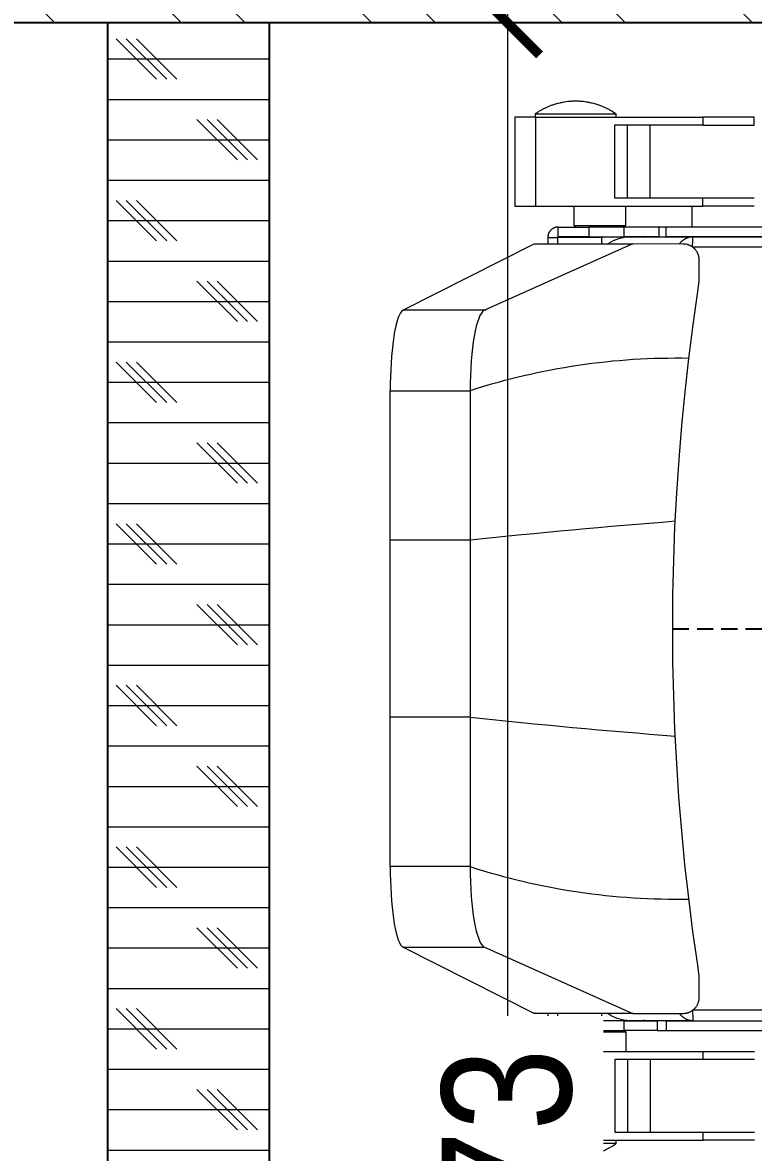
# Model space of a CAD drawing. Extents: x 8916 to 22657, y -1037022 to -1027677.
# Drawn here: x 14592 to 15044, y -1029238 to -1028539 of the extents above; entities that cross this region are included whole.
import ezdxf
from ezdxf.lldxf.tags import DXFTag

# ---------------------------------------------------------------- set-up
doc = ezdxf.new("R2010")
doc.units = 0
doc.header["$LTSCALE"] = 40
doc.header["$MEASUREMENT"] = 0
doc.header["$PDMODE"] = 3
doc.linetypes.add('HIDDEN', pattern=[0.375, 0.25, -0.125])
for name, color, linetype, lineweight in [('dimensions', 149, 'Continuous', 5), ('IM-ANNO-HATCH', 8, 'Continuous', 5), ('LENS_FURNITURE', 13, 'Continuous', 9), ('LENS_HATCH_WALL', 251, 'Continuous', 5), ('LENS_PARTITION', 21, 'Continuous', 25)]:
    doc.layers.add(name, color=color, linetype=linetype, lineweight=lineweight)
doc.layers.add('wall', color=5, linetype='Continuous')
doc.styles.get("Standard").update_dxf_attribs({"font": 'ARIALN.TTF'})
tags = doc.linetypes.add('DASHED2', pattern=[0.375, 0.25, -0.125]).pattern_tags.tags
tags[6:7] = [DXFTag(74, 4), DXFTag(75, 0), DXFTag(340, '0'), DXFTag(46, 1.0), DXFTag(50, 0.0), DXFTag(44, 0.0), DXFTag(45, 0.0)]
tags[4:5] = [DXFTag(74, 4), DXFTag(75, 0), DXFTag(340, '0'), DXFTag(46, 1.0), DXFTag(50, 0.0), DXFTag(44, 0.0), DXFTag(45, 0.0)]
doc.dimstyles.new('Working', dxfattribs={"dimscale": 0.8, "dimtxt": 100, "dimasz": 50, "dimexe": 50, "dimexo": 50, "dimgap": 0, "dimtad": 0, "dimdec": 0, "dimzin": 0, "dimdsep": 46, "dimtxsty": 'Standard', "dimblk": 'ARCHTICK', "dimcen": 0, "dimdle": 50, "dimclrd": 250, "dimclre": 8, "dimclrt": 7, "dimadec": 0, "dimazin": 0, "dimtfac": 1, "dimtdec": 0, "dimtofl": 0, "dimtmove": 1, "dimatfit": 3, "dimfxl": 3, "dimtolj": 1, "dimlwd": 5, "dimlwe": 0, "dimarcsym": 0})

# ---------------------------------------------------------------- blocks, each defined once
blk = doc.blocks.new('sfeqwef')
at = {"layer": 'IM-ANNO-HATCH'}
h = blk.add_hatch(dxfattribs=at)
h.set_pattern_fill('CORK', color=256, scale=199.9999999999999, angle=89.99999999999999)
h.set_pattern_definition([(90, (1028288.72895679, 9275.387857678), (-25, 8.6e-15), []), (224.9999999999999, (1028301.22895679, 9287.887857677999), (49.99999991609838, -49.99999991609843), [35.35533919999999, -35.35533919999999]), (224.9999999999999, (1028301.22895679, 9294.137857678), (49.99999991609838, -49.99999991609843), [35.35533919999999, -35.35533919999999]), (224.9999999999999, (1028301.22895679, 9300.387857678), (49.99999991609838, -49.99999991609843), [35.35533919999999, -35.35533919999999])])
h.paths.add_polyline_path([(-1723, -5368.999999999998), (-250, -5368.999999999998), (-250, -5468.999999999998), (-1723, -5468.999999999998)])
at = {"layer": 'LENS_HATCH_WALL', "ltscale": 12}
h = blk.add_hatch(dxfattribs=at)
h.set_pattern_fill('ANSI32', color=256, scale=222, style=0)
h.set_pattern_definition([(44.99999999999999, (-26297894.81729468, 1620009.821466953), (-58.86663953378008, 58.86663953378008), []), (44.99999999999999, (-26297855.57286839, 1620009.821466953), (-58.86663953378008, 58.86663953378008), [])])
h.paths.add_polyline_path([(0, -12780), (0, -11249), (-250, -11249), (-250, -12530), (-8233, -12530.00000000001), (-8233, -12780.00000000002)])
h.paths.add_polyline_path([(-453, -11018), (-453, -10867.99999999999), (-1823, -10867.99999999999), (-1823, -11089.99999999999), (-1673, -11089.99999999999), (-1673, -11018)])
h.paths.add_polyline_path([(-1673, -11771), (-1673, -11089.99999999999), (-1823, -11089.99999999999), (-1823, -11771)])
h.paths.add_polyline_path([(0, -10609), (0, -8548), (-250, -8548), (-250, -10609)])
h.paths.add_polyline_path([(0, -8321.999999999998), (0, -469), (-250, -469), (-250, -6707), (-250, -8321.999999999998)])
h.paths.add_polyline_path([(-471, -250), (-471, 0), (-4033, 0), (-4033, -250.0000000000073)])
h.paths.add_polyline_path([(-4683, -250.0000000000073), (-4683, -7.276e-12), (-7574, -7.276e-12), (-7574, -250.0000000000073)])
h.paths.add_polyline_path([(-8083, -2517), (-8083, -469), (-8233, -469), (-8233, -2517)])
at = {"layer": 'LENS_PARTITION'}
blk.add_lwpolyline([(-1723, -5368.999999999998), (-250, -5368.999999999998), (-250, -5468.999999999998), (-1723, -5468.999999999998)], close=True, dxfattribs=at)
at = {"layer": 'wall', "color": 1}
blk.add_line((-250, -469), (-250, -6707), dxfattribs=at)
blk = doc.blocks.new('chr')
at = {"layer": 'Defpoints', "linetype": 'HIDDEN'}
blk.add_line((0, 205.7260339055501), (0, -205.7260339055793), dxfattribs=at)
at = {"layer": 'LENS_FURNITURE'}
for points in [[(-147.1943452823907, 331.1256455461553), (-147.1943452823907, 380.5769559177861), (-151.5496397707611, 380.5495641275193), (-155.868411893025, 380.4491275675246), (-160.1324005834758, 380.2847768315114), (-164.2868219334632, 380.0565119194216), (-168.3225455321371, 379.7643328331469), (-172.1939183576032, 379.417370168172), (-175.8644182831049, 379.0064933290123), (-179.324914181605, 378.5499635048618), (-182.5480148121714, 378.0386501038447), (-185.4880669172853, 377.4725531241856), (-188.1450704988092, 376.8790643542597), (-190.491633602418, 376.2399226048728), (-192.5003649890422, 375.56425846598), (-194.1712641799822, 374.8612025405455), (-195.4860701132566, 374.1398854184954), (-196.4265212463215, 373.4003071072802), (-197.001748945564, 372.6515981986886), (-197.001748945564, 322.3967953379324)], [(-147.1943452823907, 380.5769559177861), (147.2308676522225, 380.5769559177861)], [(-54.76060680858791, 331.1256455461553), (-54.76060680858791, 380.5769559177861)], [(54.79712917841971, 331.1256455461553), (54.79712917841971, 380.5769559177861)], [(197.0474022049457, 322.3967953379324), (197.0474022049457, 372.6515981986886), (196.4721745047718, 373.4003071072802), (195.531722895801, 374.1398854184954), (194.2169169615954, 374.8612025405455), (192.546018009074, 375.56425846598), (190.5372868617996, 376.2399226048728), (188.1907232813537, 376.8790643542597), (185.5337199382484, 377.4725531241856), (182.5936678322032, 378.0386501038447), (179.3705674409866, 378.5499635048618), (175.9100713040679, 379.0064933290123), (172.2304407265037, 379.417370168172), (168.3681985521689, 379.7643328331469), (164.3324747160077, 380.0565119194216), (160.1780536044389, 380.2847768315114), (155.9140649139881, 380.4491275675246), (151.5952930301428, 380.5495641275193), (147.2308676522225, 380.5769559177861), (147.2308676522225, 331.1256455461553)], [(147.2308676522225, 331.1256455461553), (-147.1943452823907, 331.1256455461553)], [(-237.7881233915687, 231.2460509821831), (-197.001748945564, 322.3967953379324)], [(196.9560961686075, 321.200687206263), (197.0108795994893, 321.6754782196076), (197.0291409026831, 321.9220043245877)], [(197.0474022049457, 322.3967953379324), (237.8246457614005, 231.2460509821831)], [(-261.5002822503448, 290.2023122571991), (-261.5002822503448, 303.1951510048821), (-316.4938646722585, 303.1951510048821), (-316.4938646722585, 290.2023122571991), (-261.5002822503448, 290.2023122571991), (-261.5002822503448, 187.0174417796661)], [(316.4938649134711, 290.3940547816455), (316.4938649134711, 303.3868935330538), (261.500282490626, 303.3868935330538), (261.500282490626, 290.3940547816455), (316.4938649134711, 290.3940547816455), (316.4938649134711, 187.2091843059752)], [(-316.4938646722585, 290.6953644652968), (-318.4934651684016, 290.6953644652968), (-318.7856443449855, 290.2753570306231), (-319.0686928685754, 289.8553495922243), (-319.3426107419655, 289.435342155688), (-319.8904467262328, 288.5770660897542), (-320.1461032964289, 288.1387974603276), (-320.4108905177563, 287.700528830901), (-320.9039425933734, 286.8239915720769), (-321.1504689883441, 286.3765923452738), (-321.3878642562777, 285.9291931203334), (-321.6161293489859, 285.4817938935303), (-321.8443942032755, 285.0252640693507), (-322.2826628480107, 284.1122044266085), (-322.492666637525, 283.6465440087486), (-322.702670189552, 283.1900141845981), (-322.9035435663536, 282.7243537649047), (-323.0952860536054, 282.2495627496973), (-323.2870283024386, 281.7839023318665), (-323.4696403760463, 281.3091113166592), (-323.816602983512, 280.3595292862446), (-323.9900844059885, 279.8756076736609)], [(-323.9900844059885, 251.5068445048528), (-323.816602983512, 251.0320534896455), (-323.6431217994541, 250.5481318770617), (-323.4696403760463, 250.0824714592309), (-323.2870283024386, 249.6076804421609), (-323.0952860536054, 249.1328894269536), (-322.9035435663536, 248.6672290072602), (-322.702670189552, 248.2015685894294), (-322.492666637525, 247.7359081697359), (-322.2826628480107, 247.279378347419), (-321.8443942032755, 246.3663187028142), (-321.6161293489859, 245.9097888804972), (-321.3878642562777, 245.4623896555568), (-321.1504689883441, 245.0149904287536), (-320.6574166752398, 244.1201919770101), (-320.4108905177563, 243.6819233475835), (-320.1461032964289, 243.2436547163234), (-319.8904467262328, 242.8145166842733), (-319.3426107419655, 241.9562406183104), (-319.0686928685754, 241.5362331817742), (-318.7856443449855, 241.1070951478905), (-318.4934651684016, 240.6962183068681), (-316.4938646722585, 240.6962183068681)], [(-318.4934651684016, 240.6962183068681), (-318.4934651684016, 290.6953644652968)], [(-316.4938646722585, 290.2023122571991), (-316.4938646722585, 187.0174417796661)], [(-237.9707354661077, 230.1686405996734), (-237.9707354661077, 230.4151667065162), (-237.9707354661077, 290.9418905702769), (-237.9707354661077, 291.0423271302425), (-237.9616045765579, 291.1427636920707), (-237.943343273364, 291.2432002520654), (-237.9250824470073, 291.3345062183798), (-237.8976904936135, 291.4258121809981), (-237.8611681256443, 291.5262487428263), (-237.8246457595378, 291.6175547091407), (-237.7881233915687, 291.699730076245)], [(238.0163882486522, 230.1686405996734), (238.0163882486522, 230.4151667065162), (238.0163882486522, 290.9418905702769), (238.0163882486522, 291.0423271302425), (238.0072578350082, 291.1427636920707), (237.9889965318144, 291.2432002520654), (237.9707352295518, 291.3345062183798), (237.9433435136452, 291.4258121809981), (237.9068211466074, 291.5262487428263), (237.8702987795696, 291.6175547091407), (237.8246457614005, 291.699730076245)], [(261.500282490626, 290.3940547816455), (261.500282490626, 187.2091843059752)], [(316.4938649134711, 240.8879608331772), (318.4934654096141, 240.8879608331772), (318.7856445852667, 241.2988376741996), (319.0686931088567, 241.7188451107068), (319.6165286172182, 242.5771211766696), (320.1461032982916, 243.4353972426034), (320.6574166771024, 244.3119345014566), (320.9039428345859, 244.7593337282597), (321.1504689911381, 245.1976023576863), (321.3878644965589, 245.6450015844894), (321.6161293517798, 246.1015314068063), (321.8443944435567, 246.5489306317177), (322.063528646715, 247.0054604558973), (322.2826630882919, 247.4711208718654), (322.4926666393876, 247.927650696045), (322.7026704298332, 248.3933111157385), (322.9035433297977, 248.8589715354319), (323.095286055468, 249.3246319532627), (323.2870285427198, 249.79942296847), (323.4696406163275, 250.2650833881635), (323.8166032247245, 251.214665418549), (323.9900844087824, 251.6985870292992), (324.1453045289964, 252.1733780463692), (324.4557447684929, 253.1412212678115), (324.6018344759941, 253.6342734777718), (324.8757521100342, 254.6021167010767), (325.0035807527602, 255.0951689073118), (325.2409760206938, 256.0812733253697), (325.3505433602259, 256.5743255334673), (325.4509798102081, 257.0765083389415), (325.5514164986089, 257.5695605470392), (325.6518529485911, 258.0717433525133), (325.7340283347294, 258.564795560611), (325.8162037208677, 259.0669783642224), (325.962293189019, 260.0713439733081), (326.0901215933263, 261.0757095842564), (326.1357746114954, 261.5778923878679), (326.1905580433086, 262.0892057888559), (326.2636027773842, 263.0935713998333), (326.2909949701279, 263.6048848008213), (326.3183866860345, 264.1070676062954), (326.3366477508098, 264.6183810072835), (326.3457784019411, 265.1205638090323), (326.3549088146537, 265.6318772118829), (326.3549088146537, 266.1340600154945), (326.3457784019411, 266.6453734164825), (326.3366477508098, 267.1475562219566), (326.3183866860345, 267.6588696229737), (326.2909949701279, 268.1610524284188), (326.2636027773842, 268.6723658294359), (326.1905580433086, 269.6767314403842), (326.1357746114954, 270.1880448413722), (326.0901215933263, 270.6902276449837), (325.962293189019, 271.6945932540693), (325.8162037208677, 272.698958863155), (325.7340283347294, 273.2011416686291), (325.6518529485911, 273.6941938767559), (325.4509798102081, 274.6985594877042), (325.3505433602259, 275.1916116958018), (325.2409760206938, 275.6846639020368), (325.0035807527602, 276.6707683200948), (324.8757521100342, 277.1638205281925), (324.7387935314328, 277.6477421407762), (324.6018344759941, 278.1407943488739), (324.4557447684929, 278.6247159614577), (324.1453045289964, 279.5925591829), (323.9900844087824, 280.06735019997), (323.8166032247245, 280.5512718106911), (323.4696406163275, 281.5008538411057), (323.2870285427198, 281.975644856313), (322.9035433297977, 282.9069656938082), (322.7026704298332, 283.3726261135016), (322.2826630882919, 284.3039469510259), (321.8443944435567, 285.2170065975224), (321.6161293517798, 285.6644058224629), (321.3878644965589, 286.1209356447798), (321.1504689911381, 286.5683348697203), (320.9039428345859, 287.0157340965234), (320.6574166771024, 287.4540027277835), (320.1461032982916, 288.3305399866367), (319.8813160769641, 288.7596780186868), (319.6165286172182, 289.1979466499761), (319.3426109822467, 289.6179540846206), (319.0686931088567, 290.0470921166707), (318.7856445852667, 290.4670995550696), (318.4934654096141, 290.8871069916058), (316.4938649134711, 290.8871069916058)], [(318.4934654096141, 290.8871069916058), (318.4934654096141, 240.8879608331772)], [(-237.9707354661077, 277.1729511237063), (-241.9973281733692, 277.1729511237063), (-241.9973281733692, 283.0804470272269), (-242.1890708990395, 283.0804470272269), (-242.572555873543, 283.0621858343365), (-242.7642983607948, 283.0439246414462), (-242.9560410864651, 283.016532853042), (-243.1386529225856, 282.9891410627752), (-243.3303954098374, 282.9526186751318), (-243.5130072459578, 282.9160962912137), (-243.7047497322783, 282.8704433080275), (-244.0699736420065, 282.7608761506854), (-244.2434548269957, 282.6969619765005), (-244.4260669015348, 282.6239172049099), (-244.7730295080692, 282.4778276617871), (-244.946510931477, 282.3956522928201), (-245.1199921155348, 282.304346330231), (-245.2843428868801, 282.2130403639167), (-245.6130444295705, 282.0121672420937), (-245.7682645497844, 281.9026000847225), (-245.9234849084169, 281.7839023318665), (-246.0695743765682, 281.6743351744953), (-246.2247944967821, 281.5465068224002), (-246.3617535531521, 281.4186784740014), (-246.5078430213034, 281.2908501237689), (-246.6448018383235, 281.1630217716447), (-246.7726300042123, 281.0169322285219), (-246.9004586469382, 280.8799732846091), (-247.028286812827, 280.7338837396237), (-247.1469848044216, 280.5877941964718), (-247.3661190066486, 280.2773539173068), (-247.4756861086935, 280.1130031812645), (-247.5761225586757, 279.9577830407361), (-247.6765592470765, 279.7843017092091), (-247.7678650459274, 279.6199509731668), (-247.9322160556912, 279.2729883082211), (-248.0783055238426, 278.9260256413836), (-248.2061336897313, 278.5608017835184), (-248.2609175983816, 278.3781898564775), (-248.3065706174821, 278.1955779275449), (-248.3522233972326, 278.0038354012358), (-248.3887457642704, 277.8212234723032), (-248.416137480177, 277.6294809478859), (-248.4435294345021, 277.4468690189533), (-248.4709211494774, 277.2551264926442), (-248.48005180154, 277.0633839663351), (-248.4983128663152, 276.871641440026), (-248.4983128663152, 276.6798989156086)], [(-237.9707354661077, 283.0804470272269), (-241.9973281733692, 283.0804470272269)], [(248.4983131065965, 276.6798989156086), (248.4709211522713, 277.2551264926442), (248.4435294363648, 277.4468690189533), (248.4161377204582, 277.6294809478859), (248.3887460045516, 277.8212234723032), (248.3522233990953, 278.0038354012358), (248.3065703809261, 278.1955779275449), (248.1422196086496, 278.743413712451), (248.0783055257052, 278.9260256413836), (247.9322160575539, 279.2729883082211), (247.8500406723469, 279.4464696397481), (247.758734873496, 279.6199509731668), (247.6674288362265, 279.7843017092091), (247.5761227989569, 279.9577830407361), (247.4756861105561, 280.1130031812645), (247.3661192469299, 280.2773539173068), (247.1469845678657, 280.5877941964718), (247.0282870531082, 280.7338837396237), (246.9004586488008, 280.8799732846091), (246.7726302444935, 281.0169322285219), (246.6448020786047, 281.1630217716447), (246.5078430231661, 281.2908501237689), (246.0695743784309, 281.6743351744953), (245.9234846718609, 281.7839023318665), (245.7682647900656, 281.9026000847225), (245.6130444314331, 282.0121672420937), (245.2843431271613, 282.2130403639167), (245.119992355816, 282.304346330231), (244.9465109333396, 282.3956522928201), (244.7730297483504, 282.4778276617871), (244.426067141816, 282.6239172049099), (244.243455067277, 282.6969619765005), (244.0699736438692, 282.7608761506854), (243.8873615702614, 282.8156597312191), (243.6956193214282, 282.8704433080275), (243.5130072478205, 282.9160962912137), (243.3303954117, 282.9526186751318), (243.1386529244483, 282.9891410627752), (242.9469104371965, 283.016532853042), (242.7642983626574, 283.0439246414462), (242.5725558754057, 283.0621858343365), (242.1890709009022, 283.0804470272269), (241.9973284136504, 283.0804470272269), (241.9973284136504, 277.1729511237063), (238.0163882486522, 277.1729511237063)], [(241.9973284136504, 283.0804470272269), (238.0163882486522, 283.0804470272269)], [(-242.4995111394673, 257.6517359141144), (-242.4995111394673, 276.6798989156086), (-248.4983128663152, 276.6798989156086), (-248.4983128663152, 257.6517359141144)], [(-242.4995111394673, 249.288109567482), (-242.462988534011, 249.4341991106048), (-242.353421671316, 249.5528968653525), (-242.1890708990395, 249.6076804421609), (-241.9973281733692, 249.6076804421609), (-241.9973281733692, 277.1729511237063), (-242.0521118436009, 277.1729511237063), (-242.0977648627013, 277.1638205281925), (-242.1525482935831, 277.1455593353021), (-242.2438543308526, 277.1090369495214), (-242.289507349953, 277.0816451610881), (-242.3351603681222, 277.0451227734447), (-242.3716824967414, 277.008600387664), (-242.3990746894851, 276.9720780018833), (-242.4538581203669, 276.8807720374316), (-242.4721194235608, 276.8351190561079), (-242.4903804883361, 276.7803354774369), (-242.4995111394673, 276.7346824961423), (-242.4995111394673, 276.6798989156086)], [(242.49951114133, 249.2972401629959), (242.4355970583856, 249.461590899009), (242.3990744529292, 249.5072438821662), (242.3808131497353, 249.5163744777092), (242.3808131497353, 249.5255050731939), (242.2073319656774, 249.6076804421609), (241.9973284136504, 249.6076804421609), (241.9973284136504, 277.1729511237063), (242.0521118454635, 277.1729511237063), (242.097764864564, 277.1638205281925), (242.1525485347956, 277.1455593353021), (242.2438545711338, 277.1090369495214), (242.2895075902343, 277.0816451610881), (242.3260297188535, 277.0451227734447), (242.3716827370226, 277.008600387664), (242.3990744529292, 276.9720780018833), (242.4538583606481, 276.8807720374316), (242.4721191879362, 276.8351190561079), (242.481250077486, 276.7803354774369), (242.4903804901987, 276.7346824961423), (242.49951114133, 276.6798989156086)], [(242.49951114133, 257.6517359141144), (242.49951114133, 276.6798989156086), (248.4983131065965, 276.6798989156086), (248.4983131065965, 257.6517359141144)], [(-248.4983128663152, 265.6957913879305), (-249.5026785582304, 266.6910264015314), (-261.5002822503448, 266.6910264015314)], [(-249.5026785582304, 234.6974164407293), (-249.5026785582304, 266.6910264015314)], [(261.500282490626, 266.8827689259487), (249.4935479089618, 266.8827689259487), (248.4983131065965, 265.887533912377)], [(249.4935479089618, 266.8827689259487), (249.4935479089618, 234.8800283696619)], [(-237.9707354661077, 201.772485642432), (-238.1807390172034, 201.6081349064188), (-238.3724815044552, 201.4529147677531), (-238.5733546428383, 201.2885640317108), (-238.76509713009, 201.1150827001547), (-238.9477092046291, 200.9416013667651), (-239.1394516918808, 200.7681200333463), (-239.31293287687, 200.5855081044138), (-239.4864142984152, 200.3937655781338), (-239.6598954834044, 200.2111536492011), (-239.8333769068122, 200.0102805273782), (-239.9885972645134, 199.8185380029317), (-240.1529477983713, 199.6176648811088), (-240.3081679176539, 199.407661163772), (-240.4542576242238, 199.2067880419781), (-240.6003470933065, 198.996784320916), (-240.8742649666965, 198.5585156933521), (-241.1299215368927, 198.1202470620628), (-241.2486192891374, 197.8919821518357), (-241.3581866286695, 197.6637172416085), (-241.4677534922958, 197.4263217321422), (-241.5773208327591, 197.1980568219151), (-241.6777575202286, 196.9606613143114), (-241.7690633200109, 196.7232658067369), (-241.8512387052178, 196.4858702991041), (-241.942544741556, 196.239344194124), (-242.015589476563, 196.0019486865494), (-242.0886342106387, 195.7554225834319), (-242.1525482935831, 195.5088964784518), (-242.2164626149461, 195.2532397779286), (-242.2712460467592, 195.0067136729485), (-242.3168990649283, 194.760187569831), (-242.3625520840287, 194.5045308674744), (-242.4355968181044, 193.9932174664864), (-242.462988534011, 193.7466913633689), (-242.4995111394673, 193.2353779623809), (-242.4995111394673, 232.0769352578791), (-242.1708095967769, 236.1035282934608), (-241.1573134902865, 240.1301213272091), (-239.5046756025404, 243.8280128888727), (-237.9707354661077, 246.0376172307296)], [(-241.9973281733692, 249.6076804421609), (-240.6551305251196, 249.5711580582429), (-239.31293287687, 249.5528968653525), (-237.9707354661077, 249.5255050731939)], [(238.0163882486522, 246.05587842362), (238.5277016274631, 245.4076060768566), (240.2442538365722, 242.3762480548467), (241.5042763389647, 239.0527109465329), (242.2438545711338, 235.6378678737674), (242.49951114133, 232.0769352578791), (242.49951114133, 193.2353779623809), (242.49951114133, 83.9969220382045)], [(238.0163882486522, 249.5346356705995), (239.3494554832578, 249.5528968653525), (241.9973284136504, 249.6076804421609)], [(-266.4947185218334, 187.0174417796661), (-266.4947185218334, 241.6549309346592), (-311.4994284007698, 241.6549309346592), (-311.4994284007698, 187.0174417796661)], [(311.4994284026325, 187.2091843059752), (311.4994284026325, 241.8466734609683), (266.4947185236961, 241.8466734609683), (266.4947185236961, 187.2091843059752)], [(-266.4947185218334, 233.8208791819052), (-311.4994284007698, 233.8208791819052)], [(-261.5002822503448, 234.6974164407293), (-249.5026785582304, 234.6974164407293), (-248.4983128663152, 235.6926514524384)], [(-248.4983128663152, 215.3679437555839), (-248.4983128663152, 209.633929185482), (-242.4995111394673, 209.633929185482), (-242.4995111394673, 215.3679437555839), (-248.4983128663152, 215.3679437555839), (-248.4983128663152, 235.9391775574186)], [(-242.4995111394673, 235.9391775574186), (-242.4995111394673, 215.3679437555839)], [(242.49951114133, 214.3087945678271), (242.49951114133, 209.7617575375771), (248.4983131065965, 209.7617575375771), (248.4983131065965, 214.3087945678271), (242.49951114133, 214.3087945678271), (242.49951114133, 235.9026551716379)], [(248.4983131065965, 214.3087945678271), (248.4983131065965, 235.9026551716379)], [(248.4983131065965, 235.8843939806102), (249.4935479089618, 234.8800283696619), (261.500282490626, 234.8800283696619)], [(311.4994284026325, 234.0126217063517), (266.4947185236961, 234.0126217063517)], [(241.9973284136504, 223.7041783138411), (242.1890709009022, 223.4485216152098), (242.3534214347601, 223.2019955102296), (242.4629887742922, 222.9554694071121), (242.49951114133, 222.6998127047555)], [(-266.4947185218334, 219.8419360179978), (-311.4994284007698, 219.8419360179978)], [(-242.4995111394673, 222.6085067421372), (-242.4355968181044, 222.9919917910302), (-242.3990746894851, 223.0924283528584), (-242.389943799004, 223.1198201431543), (-242.3808133862912, 223.1380813360447), (-242.2073319638148, 223.3663462462719), (-241.9973281733692, 223.612872351252)], [(311.4994284026325, 220.0336785424442), (266.4947185236961, 220.0336785424442)], [(242.49951114133, 149.4724291795573), (242.49951114133, 209.7617575375771)], [(248.4983131065965, 149.4724291795573), (248.4983131065965, 209.7617575375771)], [(-248.4983128663152, 209.633929185482), (-248.4983128663152, 149.3902538124821)], [(-242.4995111394673, 209.633929185482), (-242.4995111394673, 149.3902538124821)], [(-214.8703261986375, 189.364005069161), (-208.0771623300389, 190.3592400808702), (-187.3689696602523, 193.2901615410519), (-166.6242546243593, 195.919773319445), (-145.8430172204971, 198.2389448168105), (-125.0252572111785, 200.2476760368445), (-104.1709748348221, 201.9459669739881), (-83.30756180733442, 203.3429482312058), (-62.41675754077732, 204.4203586137155), (-41.51682190690189, 205.1964593107113), (-20.59862544760108, 205.652989134891), (0.3195710116997361, 205.8082092735567), (21.22863681986928, 205.6438585375145), (42.14683327917009, 205.178198117821), (63.04676843620836, 204.3929668253113), (83.93757317960262, 203.3064258454251), (104.8009862070903, 201.9094445900701), (125.6461376938969, 200.1928924563108), (146.4638977032155, 198.1750306425965), (167.2451351061463, 195.846728546021), (187.9898503813892, 193.2171167694905), (208.6980430502444, 190.2679341164184), (214.9342405218631, 189.364005069161)], [(-237.9707354661077, 199.4624447406095), (-237.9707354661077, 199.3620081787521), (-237.9707354661077, 199.1154820756346), (-237.9524741638452, 198.6406910604273), (-237.9250824470073, 198.3941649573098), (-237.870298538357, 197.9193739402399), (-237.8337764106691, 197.6819784344989), (-237.7424703733995, 197.2071874174289), (-237.6876867031679, 196.969791911717), (-237.6237726202234, 196.7323964022216), (-237.5598585372791, 196.5041314919945), (-237.4868138032034, 196.2758665799047), (-237.4046381786466, 196.0384710723301), (-237.3224630318582, 195.8193367576168), (-237.2402876457199, 195.5910718473896), (-237.1398509573191, 195.3719375308137), (-237.0394142689183, 195.1436726205866), (-236.9389778189361, 194.9336689013871), (-236.8294107168913, 194.7145345885365), (-236.4733174592256, 194.0845234328299), (-236.336358403787, 193.8836503110069), (-236.2085299994796, 193.682777189184), (-236.062440530397, 193.4819040654984), (-235.770261593163, 193.0984190147719), (-235.4598211143166, 192.7331951569067), (-235.29547058139, 192.5505832279741), (-235.1311198100447, 192.3771018964471), (-234.957638386637, 192.2036205630283), (-234.7841572025791, 192.0392698269861), (-234.6015451289714, 191.8749190909439), (-234.2363212183118, 191.5644788117788), (-233.8528362438083, 191.2722997255041), (-233.4510899670422, 190.9983818321198), (-233.2502168286592, 190.8705534818582), (-233.0402132775635, 190.7427251316257), (-232.6202059350908, 190.5053296240221), (-232.4102019071579, 190.3957624666509), (-231.9719335008413, 190.1948893429944), (-231.7436686465517, 190.1035833803762), (-231.5245339665562, 190.0122774140618), (-231.0680044963956, 189.8479266780196), (-230.8306087525561, 189.7748819083208), (-230.6023438982665, 189.7109677341068), (-230.3649483919144, 189.6561841535731), (-230.1366833001375, 189.601400574902), (-229.8992880322039, 189.5466169980936), (-229.661892526783, 189.5009640130738), (-229.4153663692996, 189.464441627264), (-228.9405753575266, 189.4096580504556), (-228.7031796136871, 189.3913968575652), (-228.4566536955535, 189.3731356646749), (-228.2192584276199, 189.364005069161), (-227.9727320317179, 189.364005069161), (-214.8703261986375, 189.364005069161)], [(214.9342405218631, 189.364005069161), (228.018385052681, 189.364005069161), (228.2649112101644, 189.364005069161), (228.5023067155853, 189.3731356646749), (228.7397024594247, 189.3913968575652), (228.9862283784896, 189.4096580504556), (229.4610193902627, 189.464441627264), (229.6984148956835, 189.5009640130738), (229.9358104020357, 189.5466169980936), (230.6479969192296, 189.7109677341068), (230.8762620110065, 189.7748819083208), (231.1136572789401, 189.8479266780196), (231.3419223716483, 189.9301020469575), (231.5610565748066, 190.0122774140618), (231.7893214290962, 190.1035833803762), (232.0084558706731, 190.1948893429944), (232.2367207240313, 190.2953259048226), (232.446724514477, 190.3957624666509), (232.6658587176353, 190.5053296240221), (233.0858660591766, 190.7427251316257), (233.2958698496223, 190.8705534818582), (233.4967429880053, 190.9983818321198), (233.8984892647713, 191.2722997255041), (234.2819744776934, 191.5644788117788), (234.6471983874216, 191.8749190909439), (234.8298102235422, 192.0392698269861), (235.0032914076, 192.2036205630283), (235.1767725925892, 192.3771018964471), (235.3411236014217, 192.5505832279741), (235.5054743736982, 192.7331951569067), (235.8159146141261, 193.0984190147719), (236.1080937888473, 193.4819040654984), (236.3820116622374, 193.8836503110069), (236.5098398281261, 194.0845234328299), (236.6376682324335, 194.2945271501376), (236.8750637378544, 194.7145345885365), (236.9846310783178, 194.9336689013871), (237.0850675273687, 195.1436726205866), (237.1855039782822, 195.3719375308137), (237.2768100146204, 195.5910718473896), (237.3681158144027, 195.8193367576168), (237.4502914380282, 196.0384710723301), (237.5324665848166, 196.2758665799047), (237.6055113198236, 196.5041314919945), (237.6694256402552, 196.7323964022216), (237.8337764125317, 197.4445829250617), (237.8794291922822, 197.6819784344989), (237.9159517977387, 197.9193739402399), (237.9707352295518, 198.3941649573098), (237.9889965318144, 198.6406910604273), (238.0072578350082, 198.878086568031), (238.0163882486522, 199.1154820756346), (238.0163882486522, 199.3620081787521), (238.0163882486522, 199.4624447406095)], [(-235.998526209034, 193.4910346647375), (-236.5372317805886, 193.4910346647375), (-237.0850672870874, 193.5001652602513), (-238.1624777149409, 193.4819040654984), (-238.7103134598583, 193.4727734699845), (-239.2490187939257, 193.4545122770941), (-239.796854538843, 193.4271204868273), (-240.335559871979, 193.3997286984231), (-241.4129700604826, 193.3266839268326), (-241.9608060447499, 193.2810309436754), (-242.4995111394673, 193.2353779623809), (-242.4995111394673, 58.99734895897563), (-242.1799402479082, 56.97035654791398), (-241.2486192891374, 54.76075220605707), (-239.7512015206739, 52.45984190161107), (-237.6968173552305, 50.04936443979386), (-235.998526209034, 48.35107349889586), (-235.998526209034, 193.3905981029093)], [(261.500282490626, 193.9840868709725), (248.4983131065965, 193.9840868709725)], [(-316.4938646722585, 155.188182556798), (-316.4938646722585, 187.0174417796661), (-311.4994284007698, 187.0174417796661), (-311.4994284007698, 155.188182556798)], [(-266.4947185218334, 155.188182556798), (-266.4947185218334, 187.0174417796661), (-261.5002822503448, 187.0174417796661), (-261.5002822503448, 155.188182556798)], [(261.500282490626, 155.3799250812444), (261.500282490626, 187.2091843059752), (266.4947185236961, 187.2091843059752), (266.4947185236961, 155.3799250812444)]]:
    blk.add_lwpolyline(points, dxfattribs=at)
for points in [[(-197.001748945564, 372.6515981986886), (-237.7881233915687, 291.699730076245), (-237.7881233915687, 231.2460509821831, 0.1104337528806687), (-237.9707354661077, 230.4151667065162), (-237.9707354661077, 199.4624447406095), (-237.9707354661077, 199.407661163772)], [(238.0163882486522, 199.407661163772), (238.0163882486522, 199.4624447406095), (238.0255186613649, 230.4151667065162, 0.1070548578999295), (237.8246457614005, 231.2460509821831), (237.8246457614005, 291.699730076245), (197.0474022049457, 372.6515981986886)], [(235.9985264493153, 193.4910346647375, -0.0268683223407803), (242.49951114133, 193.2353779623809), (242.481250077486, 193.4910346647375), (242.4629887742922, 193.737560767855), (242.4082053434104, 194.248874168843), (242.3716827370226, 194.4954002719605), (242.3260297188535, 194.7510569743172), (242.2803767006844, 194.9975830774347), (242.2255932688713, 195.2441091824148), (242.1708095986396, 195.4997658810462), (242.1068955156952, 195.7371613905125), (242.033850543201, 195.98368749363), (241.9516753954813, 196.2302135967475), (241.8786306614056, 196.4676091062138), (241.6960185877979, 196.9424001195584), (241.4951454484835, 197.4171911366284), (241.2760112453252, 197.8737209589453), (241.1573134921491, 198.1019858691725), (240.901656921953, 198.5402545004617), (240.7646978665143, 198.759388815175), (240.6277388110757, 198.9693925325118), (240.3355596354231, 199.3893999708816), (240.1894701663405, 199.5902730927046), (240.0251196343452, 199.7911462126649), (239.8698992757127, 199.982888738974), (239.6964180916548, 200.1837618607969), (239.5320670809597, 200.3663737897296), (239.3585858969018, 200.5581163141469), (239.1759740617126, 200.7315976475656), (238.9933619871736, 200.9142095764982), (238.8016194999218, 201.0876909080543), (238.4181345254183, 201.4163923801098), (238.0163882486522, 201.7268326611374)], [(249.0004958333448, 73.27760180656333, 0.0042774242368321), (235.9985264493153, 73.35064657812472), (235.9985264493153, 193.3358145242091)]]:
    blk.add_lwpolyline(points, format="xyb", dxfattribs=at)
for points in [[(-248.4983128663152, 235.9391775574186), (-242.4995111394673, 235.9391775574186), (-242.4995111394673, 257.6517359141144), (-248.4983128663152, 257.6517359141144)], [(248.4983131065965, 257.6517359141144), (242.49951114133, 257.6517359141144), (242.49951114133, 235.9026551716379), (248.4983131065965, 235.9026551716379)], [(316.4938649134711, 187.2091843059752), (311.4994284026325, 187.2091843059752), (311.4994284026325, 155.3799250812444), (316.4938649134711, 155.3799250812444)]]:
    blk.add_lwpolyline(points, close=True, dxfattribs=at)
for centre, radius, start, end in [((247.3437575539574, 203.6344618745788), 414.6255135707222, 162.0922615221591, 181.0762253569658), ((4674.921226616948, -167.4734586097474), 4755.890170314926, 173.9821536600701, 175.5168892674016), ((-4674.884704247117, -167.4734586097474), 4755.890170314926, 4.483110732598381, 6.017846339929849), ((-247.3072351841256, 203.6344618745788), 414.6255135707222, 358.9237746430342, 17.90773847784086)]:
    blk.add_arc(centre, radius, start, end, dxfattribs=at)
for points in [[(-147.185214869678, 331.1256455461553), (-173.1104475129396, 331.1268626547826), (-194.7351094987243, 327.3390411077707), (-196.9946135012433, 322.4022024771257)], [(197.0474022049457, 322.4059259353089), (194.7886019721627, 327.3390411077707), (173.1639402247965, 331.1268626547826), (147.2390387244522, 331.1268626547826)]]:
    blk.add_open_spline(points, degree=3, dxfattribs=at)
blk = doc.blocks.new('servgewrgtrs')
at = {"layer": 'LENS_PARTITION', "rotation": 90.00000000000003}
blk.add_blockref('chr', (0, 0), dxfattribs=at)
blk = doc.blocks.new('_ArchTick')
at = {"const_width": 0.15}
blk.add_lwpolyline([(-0.5, -0.5), (0.5, 0.5)], dxfattribs=at)
blk = doc.blocks.new('*D82')
at = {"layer": 'Defpoints', "color": 0, "ltscale": 50, "transparency": 16777216}
for p in [(14744.38785767824, -1028538.728956791), (14891.666712434, -1028538.728956791), (14744.38785767823, -1030011.728956791)]:
    blk.add_point(p, dxfattribs=at)
at = {"layer": 'dimensions', "color": 250, "linetype": 'DASHED2', "lineweight": 5, "ltscale": 50, "transparency": 16777216}
for p, q in [((14891.666712434, -1028498.728956791), (14891.666712434, -1029180.385846286)), ((14891.666712434, -1030051.728956791), (14891.666712434, -1029370.072067296))]:
    blk.add_line(p, q, dxfattribs=at)
at = {"layer": 'dimensions', "color": 8, "linetype": 'DASHED2', "lineweight": 0, "ltscale": 50, "transparency": 16777216}
for p, q in [((14784.38785767824, -1028538.728956791), (14931.666712434, -1028538.728956791)), ((14784.38785767823, -1030011.728956791), (14931.666712434, -1030011.728956791))]:
    blk.add_line(p, q, dxfattribs=at)
at = {"layer": 'dimensions', "color": 250, "lineweight": 5, "ltscale": 50, "transparency": 16777216, "xscale": 40, "yscale": 40, "zscale": 40}
for p, rotation in [((14891.666712434, -1028538.728956791), 90), ((14891.666712434, -1030011.728956791), 270)]:
    blk.add_blockref('_ArchTick', p, dxfattribs=dict(at, rotation=rotation))
at = {"layer": 'dimensions', "color": 7, "ltscale": 50, "transparency": 16777216, "insert": (14891.6667124337, -1029275.228956791), "char_height": 80, "attachment_point": 5, "rotation": 90, "bg_fill": 3, "box_fill_scale": 1.25, "bg_fill_color": 9, "bg_fill_true_color": 13158600, "bg_fill_transparency": 0}
blk.add_mtext('\\A1;1473', dxfattribs=at)
blk = doc.blocks.new('*D122')
at = {"layer": 'Defpoints', "color": 0, "ltscale": 50, "transparency": 16777216}
for p in [(9525.38785767823, -1027863.111514176), (21805.38785767823, -1028538.72895679), (9525.38785767823, -1028759.72895679)]:
    blk.add_point(p, dxfattribs=at)
at = {"layer": 'dimensions', "color": 8, "linetype": 'DASHED2', "lineweight": 0, "ltscale": 50, "transparency": 16777216}
for p, q in [((9525.38785767823, -1028263.111514176), (9525.38785767823, -1027823.111514176)), ((21805.38785767823, -1028263.111514176), (21805.38785767823, -1027823.111514176))]:
    blk.add_line(p, q, dxfattribs=at)
at = {"layer": 'dimensions', "color": 250, "linetype": 'DASHED2', "lineweight": 5, "ltscale": 50, "transparency": 16777216}
for p, q in [((9485.387857678232, -1027863.111514176), (15314.31009505886, -1027863.111514176)), ((21845.38785767823, -1027863.111514176), (16016.4656202976, -1027863.111514176))]:
    blk.add_line(p, q, dxfattribs=at)
at = {"layer": 'dimensions', "color": 250, "lineweight": 5, "ltscale": 50, "transparency": 16777216, "xscale": 40, "yscale": 40, "zscale": 40, "rotation": 180}
blk.add_blockref('_ArchTick', (9525.38785767823, -1027863.111514176), dxfattribs=at)
at = {"layer": 'dimensions', "color": 250, "lineweight": 5, "ltscale": 50, "transparency": 16777216, "xscale": 40, "yscale": 40, "zscale": 40}
blk.add_blockref('_ArchTick', (21805.38785767823, -1027863.111514176), dxfattribs=at)
at = {"layer": 'dimensions', "color": 7, "ltscale": 50, "transparency": 16777216, "insert": (15665.38785767823, -1027863.111514176), "char_height": 80, "attachment_point": 5, "bg_fill": 3, "box_fill_scale": 1.25, "bg_fill_color": 9, "bg_fill_true_color": 13158600, "bg_fill_transparency": 0}
blk.add_mtext('\\A1;12280 [40\'-3 1/2"]', dxfattribs=at)

msp = doc.modelspace()

# ---------------------------------------------------------------- block references
at = {"rotation": 90}
msp.add_blockref('sfeqwef', (9275.38785767823, -1028288.728956791), dxfattribs=at)
at = {"layer": 'LENS_PARTITION'}
msp.add_blockref('servgewrgtrs', (15199.7828544107, -1028913.72895679), dxfattribs=at)

# ---------------------------------------------------------------- next in the draw order: dimensions: what is measured, and where the dimension line sits
at = {"layer": 'dimensions', "ltscale": 50}
dim = msp.add_linear_dim(base=(14891.666712434, -1028538.728956791), p1=(14744.38785767823, -1030011.72895679), p2=(14744.38785767823, -1028538.72895679), angle=90, dimstyle='Working', override={"dimfxl": 500, "dimfxlon": 1, "dimtfill": 1, "dimarcsym": 1}, dxfattribs=at)
dim.commit()
dim.dimension.update_dxf_attribs({"geometry": '*D82', "text_midpoint": (14891.6667124337, -1029275.228956791)})

# ---------------------------------------------------------------- next in the draw order: dimensions: what is measured, and where the dimension line sits
dim = msp.add_linear_dim(base=(9525.38785767823, -1027863.111514176), p1=(21805.38785767823, -1028538.72895679), p2=(9525.38785767823, -1028759.72895679), dimstyle='Working', override={"dimfxl": 500, "dimfxlon": 1, "dimtfill": 1, "dimarcsym": 1}, dxfattribs=at)
dim.commit()
dim.dimension.update_dxf_attribs({"geometry": '*D122', "text_midpoint": (15665.38785767823, -1027863.111514176)})

doc.saveas('drawing.dxf')
